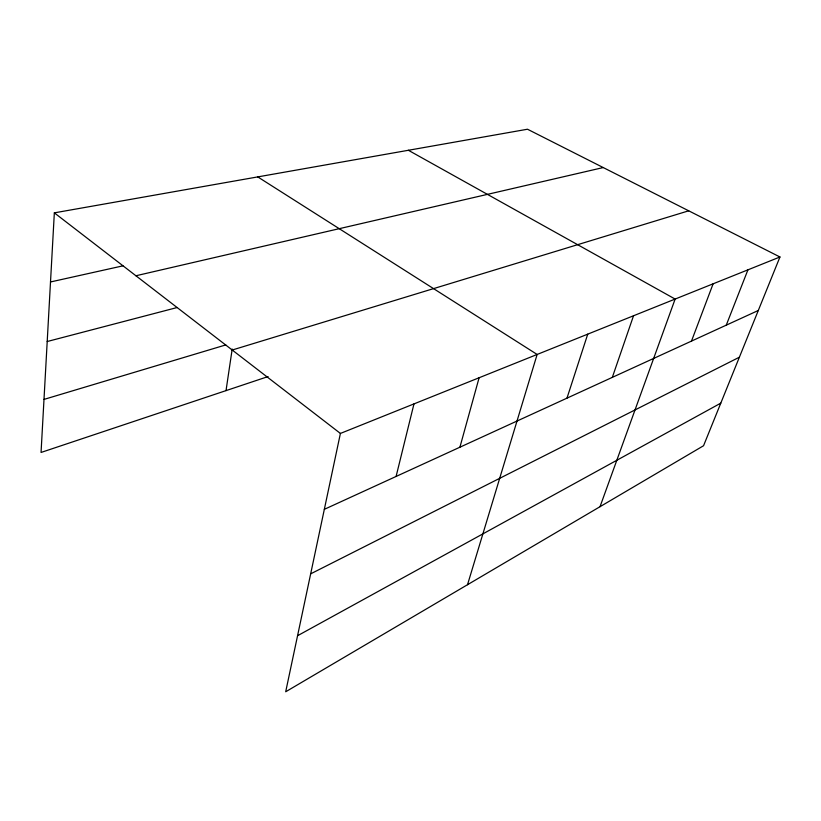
<?xml version="1.0" encoding="UTF-8"?>
<svg xmlns="http://www.w3.org/2000/svg" width="821" height="821" viewBox="0 0 821 821"><rect width="100%" height="100%" fill="white"/><g stroke="black" fill="none" stroke-linecap="round" stroke-linejoin="round"><path stroke-width="1.23" d="M779.95 256.983L340.407 433.437L285.687 691.775L703.556 445.731L779.95 256.983L527.493 129.225L54.34 212.855L41.05 452.453L268.087 376.562M226.021 390.622L232.199 349.028M396.091 476.457L413.979 403.901M459.904 447.219L479.105 377.763M467.518 584.716L537.139 354.456L257.763 176.905M566.972 398.154L587.744 334.147M612.322 377.373L633.525 315.767M600.018 506.701L675.129 299.07L408.376 150.274M691.487 341.095L713.11 283.82M726.257 325.167L747.931 269.842M297.561 635.731L720.797 403.132M310.666 573.848L739.393 357.197M324.326 509.338L758.296 310.482M232.23 350.023L688.706 210.812M43.995 399.406L225.785 344.923M47.197 341.526L177.151 307.526M135.917 275.764L603.23 167.556M50.502 281.962L122.965 265.84M54.34 212.855L340.407 433.437"/></g></svg>
